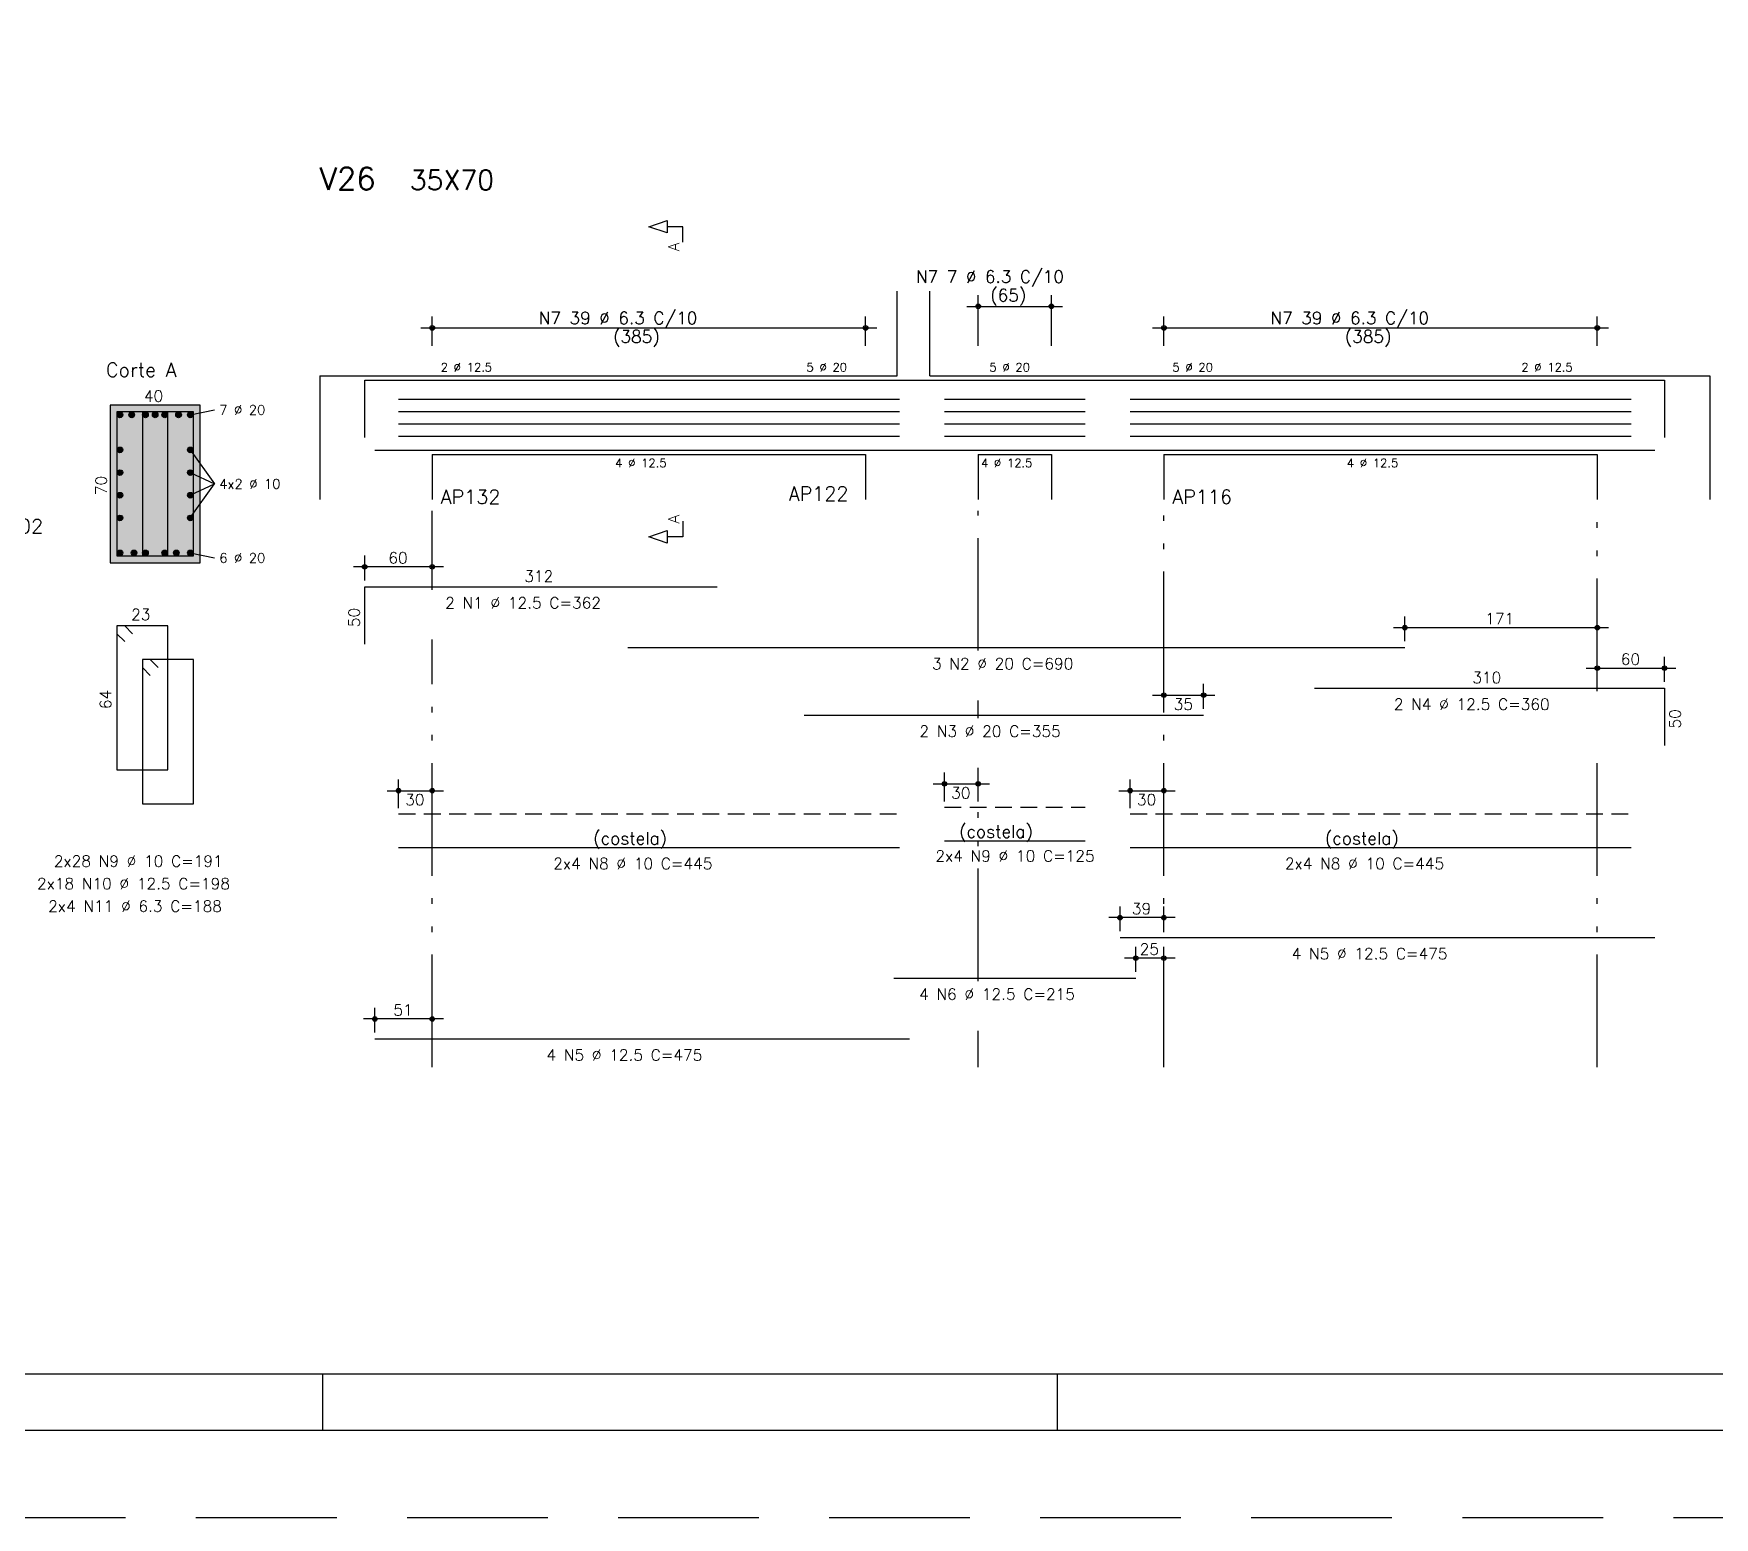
# Model space of a CAD drawing. Extents: x -2.3 to 85.7, y -1.9 to 60.6.
# Drawn here: x 28.58 to 58.45, y -1.9 to 24.45 of the extents above; entities that cross this region are included whole.
import ezdxf

# ---------------------------------------------------------------- set-up
doc = ezdxf.new("R2010")
doc.units = 0
doc.header["$MEASUREMENT"] = 0
for name, pattern in [('ESTILO_TQS_0001', [0.45, 0.3, -0.15]), ('ESTILO_TQS_0004', [3.3, 2, -0.4, 0.05, -0.4, 0.05, -0.4]), ('HIDDEN', [0.375, 0.25, -0.125])]:
    doc.linetypes.add(name, pattern=pattern)
doc.layers.get('0').update_dxf_attribs({"linetype": 'CONTINUOUS'})
doc.layers.get('Defpoints').update_dxf_attribs({"linetype": 'CONTINUOUS'})
for name, color, linetype in [('ARQ_FOLHA', 7, 'CONTINUOUS'), ('PENA_01', 1, 'CONTINUOUS'), ('PENA_02', 2, 'CONTINUOUS'), ('PENA_03', 3, 'CONTINUOUS'), ('PENA_04', 4, 'CONTINUOUS'), ('PENA_05', 5, 'CONTINUOUS'), ('PENA_06', 6, 'CONTINUOUS'), ('PENA_10', 253, 'CONTINUOUS')]:
    doc.layers.add(name, color=color, linetype=linetype)
doc.styles.get("Standard").update_dxf_attribs({"font": 'ROMANS.SHX'})

# ---------------------------------------------------------------- blocks, each defined once
blk = doc.blocks.new('FOLHA A1 - 841 X 594')
at = {"layer": 'ARQ_FOLHA', "color": 1}
for p, q in [((-500.5, 10), (-500.5, 0)), ((-370, 10), (-370, 0))]:
    blk.add_line(p, q, dxfattribs=at)
for points in [[(-841, 0), (0, 0), (0, 594), (-841, 594)], [(-816, 10), (-10, 10), (-10, 584), (-816, 584)]]:
    blk.add_lwpolyline(points, close=True, dxfattribs=at)
at = {"layer": 'Defpoints', "color": 8, "linetype": 'HIDDEN', "ltscale": 100}
blk.add_lwpolyline([(-860.5, 609.5), (-860.5, -15.5), (19.5, -15.5), (19.5, 609.5)], close=True, dxfattribs=at)
blk = doc.blocks.new('*U23')
blk.add_blockref('FOLHA A1 - 841 X 594', (0, 0))

msp = doc.modelspace()

# ---------------------------------------------------------------- linework, layer by layer
at = {"layer": 'PENA_01', "linetype": 'Continuous'}
for p, q in [((45.366, 18.902), (45.366, 19.804)), ((46.666, 18.902), (46.666, 19.804)), ((35.666, 18.902), (35.666, 19.422)), ((43.366, 18.902), (43.366, 19.422)), ((45.166, 19.604), (46.866, 19.604)), ((48.666, 18.902), (48.666, 19.422)), ((56.366, 18.902), (56.366, 19.422)), ((35.466, 19.222), (43.566, 19.222)), ((48.466, 19.222), (56.566, 19.222)), ((31.368, 17.675), (31.798, 17.765)), ((31.368, 17.054), (31.798, 16.45)), ((31.368, 16.651), (31.798, 16.45)), ((31.368, 15.846), (31.798, 16.45)), ((31.368, 16.249), (31.798, 16.45)), ((31.368, 15.225), (31.798, 15.135)), ((35.866, 14.977), (34.266, 14.977)), ((56.566, 13.897), (52.745, 13.897)), ((56.166, 13.177), (57.761, 13.177)), ((48.466, 12.697), (49.572, 12.697)), ((44.566, 11.122), (45.566, 11.122)), ((34.866, 11.002), (35.866, 11.002)), ((47.866, 11.002), (48.866, 11.002)), ((48.866, 8.747), (47.686, 8.747)), ((48.866, 8.027), (47.966, 8.027)), ((35.866, 6.947), (34.446, 6.947))]:
    msp.add_line(p, q, dxfattribs=at)
at = {"layer": 'PENA_01', "linetype": 'ESTILO_TQS_0004'}
for p, q in [((35.666, 14.569), (35.666, 15.972)), ((45.366, 13.489), (45.366, 15.972)), ((48.666, 6.092), (48.666, 15.972)), ((56.366, 12.769), (56.366, 15.972)), ((35.666, 6.092), (35.666, 13.685)), ((45.366, 12.289), (45.366, 12.605)), ((56.366, 6.092), (56.366, 11.885)), ((45.366, 7.619), (45.366, 11.405)), ((45.366, 6.092), (45.366, 6.735))]:
    msp.add_line(p, q, dxfattribs=at)
at = {"layer": 'PENA_02', "linetype": 'Continuous'}
for centre, radius in [((45.366, 19.604), 0.0416), ((45.366, 19.604), 0.0208), ((46.666, 19.604), 0.0416), ((46.666, 19.604), 0.0208), ((35.666, 19.222), 0.0416), ((35.666, 19.222), 0.0208), ((43.366, 19.222), 0.0416), ((43.366, 19.222), 0.0208), ((48.666, 19.222), 0.0416), ((48.666, 19.222), 0.0208), ((56.366, 19.222), 0.0416), ((56.366, 19.222), 0.0208), ((34.466, 14.977), 0.04), ((34.466, 14.977), 0.02), ((35.666, 14.977), 0.04), ((35.666, 14.977), 0.02), ((52.946, 13.897), 0.04), ((52.946, 13.897), 0.02), ((56.366, 13.897), 0.04), ((56.366, 13.897), 0.02), ((56.366, 13.177), 0.04), ((56.366, 13.177), 0.02), ((57.561, 13.177), 0.04), ((57.561, 13.177), 0.02), ((48.666, 12.697), 0.04), ((48.666, 12.697), 0.02), ((49.372, 12.697), 0.04), ((49.372, 12.697), 0.02), ((44.766, 11.122), 0.04), ((44.766, 11.122), 0.02), ((45.366, 11.122), 0.04), ((45.366, 11.122), 0.02), ((35.066, 11.002), 0.04), ((35.066, 11.002), 0.02), ((35.666, 11.002), 0.04), ((35.666, 11.002), 0.02), ((48.066, 11.002), 0.04), ((48.066, 11.002), 0.02), ((48.666, 11.002), 0.04), ((48.666, 11.002), 0.02), ((47.886, 8.747), 0.04), ((47.886, 8.747), 0.02), ((48.666, 8.747), 0.04), ((48.666, 8.747), 0.02), ((48.166, 8.027), 0.04), ((48.666, 8.027), 0.04), ((48.166, 8.027), 0.02), ((48.666, 8.027), 0.02), ((34.646, 6.947), 0.04), ((34.646, 6.947), 0.02), ((35.666, 6.947), 0.04), ((35.666, 6.947), 0.02)]:
    msp.add_circle(centre, radius, dxfattribs=at)
at = {"layer": 'PENA_03', "linetype": 'Continuous'}
for p, q in [((43.926, 18.372), (43.926, 19.872)), ((44.506, 18.372), (44.506, 19.872)), ((33.666, 18.372), (33.666, 16.972)), ((33.666, 18.372), (35.666, 18.372)), ((35.666, 18.372), (43.366, 18.372)), ((43.366, 18.372), (43.926, 18.372)), ((44.506, 18.372), (45.366, 18.372)), ((45.366, 18.372), (46.666, 18.372)), ((46.666, 18.372), (48.666, 18.372)), ((48.666, 18.372), (56.366, 18.372)), ((56.366, 18.372), (58.366, 18.372)), ((58.366, 18.372), (58.366, 16.972)), ((31.543, 17.85), (29.943, 17.85)), ((29.943, 17.85), (29.943, 15.05)), ((31.543, 15.05), (31.543, 17.85)), ((33.666, 16.972), (33.666, 16.172)), ((35.666, 16.972), (43.366, 16.972)), ((35.666, 16.972), (35.666, 16.172)), ((43.366, 16.972), (43.366, 16.172)), ((45.366, 16.972), (46.666, 16.972)), ((45.366, 16.972), (45.366, 16.172)), ((46.666, 16.972), (46.666, 16.172)), ((48.666, 16.972), (56.366, 16.972)), ((48.666, 16.972), (48.666, 16.172)), ((56.366, 16.972), (56.366, 16.172)), ((58.366, 16.972), (58.366, 16.172)), ((29.943, 15.05), (31.543, 15.05)), ((34.466, 14.737), (34.466, 15.177)), ((35.666, 14.737), (35.666, 15.177)), ((52.946, 13.657), (52.946, 14.097)), ((56.366, 13.657), (56.366, 14.097)), ((56.366, 12.937), (56.366, 13.377)), ((57.561, 12.937), (57.561, 13.377)), ((48.666, 12.457), (48.666, 12.897)), ((49.372, 12.457), (49.372, 12.897)), ((35.066, 10.692), (35.066, 11.202)), ((35.666, 10.692), (35.666, 11.202)), ((44.766, 10.812), (44.766, 11.322)), ((45.366, 10.812), (45.366, 11.322)), ((48.066, 10.692), (48.066, 11.202)), ((48.666, 10.692), (48.666, 11.202)), ((47.886, 8.507), (47.886, 8.947)), ((48.666, 8.507), (48.666, 8.947)), ((48.166, 7.787), (48.166, 8.227)), ((48.666, 7.787), (48.666, 8.227)), ((34.646, 6.707), (34.646, 7.147)), ((35.666, 6.707), (35.666, 7.147))]:
    msp.add_line(p, q, dxfattribs=at)
for points in [[(40.116, 20.742), (40.116, 21.019), (39.839, 21.019), (39.839, 20.908), (39.516, 21.019), (39.839, 21.13), (39.839, 21.019)], [(40.116, 15.787), (40.116, 15.51), (39.839, 15.51), (39.839, 15.4), (39.516, 15.51), (39.839, 15.621), (39.839, 15.51)]]:
    msp.add_lwpolyline(points, dxfattribs=at)
for centre in [(30.118, 17.675), (30.326, 17.675), (30.571, 17.675), (30.743, 17.675), (30.914, 17.675), (31.159, 17.675), (31.368, 17.675), (30.118, 17.054), (31.368, 17.054), (30.118, 16.651), (31.368, 16.651), (30.118, 16.249), (31.368, 16.249), (30.118, 15.846), (31.368, 15.846), (30.118, 15.225), (30.368, 15.225), (30.571, 15.225), (30.914, 15.225), (31.118, 15.225), (31.368, 15.225)]:
    msp.add_circle(centre, 0.05, dxfattribs=at)
for points in [[(30.168, 17.675), (30.093, 17.718), (30.071, 17.692)], [(30.168, 17.675), (30.071, 17.692), (30.071, 17.658)], [(30.168, 17.675), (30.071, 17.658), (30.093, 17.632)], [(30.168, 17.675), (30.126, 17.724), (30.093, 17.718)], [(30.168, 17.675), (30.093, 17.632), (30.126, 17.626)], [(30.168, 17.675), (30.156, 17.707), (30.126, 17.724)], [(30.168, 17.675), (30.126, 17.626), (30.156, 17.643)], [(30.168, 17.675), (30.156, 17.643), (30.168, 17.675)], [(30.376, 17.675), (30.301, 17.718), (30.279, 17.692)], [(30.376, 17.675), (30.279, 17.692), (30.279, 17.658)], [(30.376, 17.675), (30.279, 17.658), (30.301, 17.632)], [(30.376, 17.675), (30.335, 17.724), (30.301, 17.718)], [(30.376, 17.675), (30.301, 17.632), (30.335, 17.626)], [(30.376, 17.675), (30.364, 17.707), (30.335, 17.724)], [(30.376, 17.675), (30.335, 17.626), (30.364, 17.643)], [(30.376, 17.675), (30.364, 17.643), (30.376, 17.675)], [(30.621, 17.675), (30.546, 17.718), (30.524, 17.692)], [(30.621, 17.675), (30.524, 17.692), (30.524, 17.658)], [(30.621, 17.675), (30.524, 17.658), (30.546, 17.632)], [(30.621, 17.675), (30.58, 17.724), (30.546, 17.718)], [(30.621, 17.675), (30.546, 17.632), (30.58, 17.626)], [(30.621, 17.675), (30.609, 17.707), (30.58, 17.724)], [(30.621, 17.675), (30.58, 17.626), (30.609, 17.643)], [(30.621, 17.675), (30.609, 17.643), (30.621, 17.675)], [(30.793, 17.675), (30.718, 17.718), (30.696, 17.692)], [(30.793, 17.675), (30.696, 17.692), (30.696, 17.658)], [(30.793, 17.675), (30.696, 17.658), (30.718, 17.632)], [(30.793, 17.675), (30.751, 17.724), (30.718, 17.718)], [(30.793, 17.675), (30.718, 17.632), (30.751, 17.626)], [(30.793, 17.675), (30.781, 17.707), (30.751, 17.724)], [(30.793, 17.675), (30.751, 17.626), (30.781, 17.643)], [(30.793, 17.675), (30.781, 17.643), (30.793, 17.675)], [(30.964, 17.675), (30.889, 17.718), (30.867, 17.692)], [(30.964, 17.675), (30.867, 17.692), (30.867, 17.658)], [(30.964, 17.675), (30.867, 17.658), (30.889, 17.632)], [(30.964, 17.675), (30.923, 17.724), (30.889, 17.718)], [(30.964, 17.675), (30.889, 17.632), (30.923, 17.626)], [(30.964, 17.675), (30.953, 17.707), (30.923, 17.724)], [(30.964, 17.675), (30.923, 17.626), (30.953, 17.643)], [(30.964, 17.675), (30.953, 17.643), (30.964, 17.675)], [(31.209, 17.675), (31.134, 17.718), (31.112, 17.692)], [(31.209, 17.675), (31.112, 17.692), (31.112, 17.658)], [(31.209, 17.675), (31.112, 17.658), (31.134, 17.632)], [(31.209, 17.675), (31.168, 17.724), (31.134, 17.718)], [(31.209, 17.675), (31.134, 17.632), (31.168, 17.626)], [(31.209, 17.675), (31.198, 17.707), (31.168, 17.724)], [(31.209, 17.675), (31.168, 17.626), (31.198, 17.643)], [(31.209, 17.675), (31.198, 17.643), (31.209, 17.675)], [(31.418, 17.675), (31.343, 17.718), (31.321, 17.692)], [(31.418, 17.675), (31.321, 17.692), (31.321, 17.658)], [(31.418, 17.675), (31.321, 17.658), (31.343, 17.632)], [(31.418, 17.675), (31.376, 17.724), (31.343, 17.718)], [(31.418, 17.675), (31.343, 17.632), (31.376, 17.626)], [(31.418, 17.675), (31.406, 17.707), (31.376, 17.724)], [(31.418, 17.675), (31.376, 17.626), (31.406, 17.643)], [(31.418, 17.675), (31.406, 17.643), (31.418, 17.675)], [(30.168, 17.054), (30.093, 17.097), (30.071, 17.071)], [(30.168, 17.054), (30.071, 17.071), (30.071, 17.037)], [(30.168, 17.054), (30.071, 17.037), (30.093, 17.011)], [(30.168, 17.054), (30.126, 17.103), (30.093, 17.097)], [(30.168, 17.054), (30.093, 17.011), (30.126, 17.005)], [(30.168, 17.054), (30.156, 17.086), (30.126, 17.103)], [(30.168, 17.054), (30.126, 17.005), (30.156, 17.022)], [(30.168, 17.054), (30.156, 17.022), (30.168, 17.054)], [(31.418, 17.054), (31.343, 17.097), (31.321, 17.071)], [(31.418, 17.054), (31.321, 17.071), (31.321, 17.037)], [(31.418, 17.054), (31.321, 17.037), (31.343, 17.011)], [(31.418, 17.054), (31.376, 17.103), (31.343, 17.097)], [(31.418, 17.054), (31.343, 17.011), (31.376, 17.005)], [(31.418, 17.054), (31.406, 17.086), (31.376, 17.103)], [(31.418, 17.054), (31.376, 17.005), (31.406, 17.022)], [(31.418, 17.054), (31.406, 17.022), (31.418, 17.054)], [(30.168, 16.651), (30.093, 16.695), (30.071, 16.668)], [(30.168, 16.651), (30.071, 16.668), (30.071, 16.634)], [(30.168, 16.651), (30.071, 16.634), (30.093, 16.608)], [(30.168, 16.651), (30.126, 16.701), (30.093, 16.695)], [(30.168, 16.651), (30.093, 16.608), (30.126, 16.602)], [(30.168, 16.651), (30.156, 16.683), (30.126, 16.701)], [(30.168, 16.651), (30.126, 16.602), (30.156, 16.619)], [(30.168, 16.651), (30.156, 16.619), (30.168, 16.651)], [(31.418, 16.651), (31.343, 16.695), (31.321, 16.668)], [(31.418, 16.651), (31.321, 16.668), (31.321, 16.634)], [(31.418, 16.651), (31.321, 16.634), (31.343, 16.608)], [(31.418, 16.651), (31.376, 16.701), (31.343, 16.695)], [(31.418, 16.651), (31.343, 16.608), (31.376, 16.602)], [(31.418, 16.651), (31.406, 16.683), (31.376, 16.701)], [(31.418, 16.651), (31.376, 16.602), (31.406, 16.619)], [(31.418, 16.651), (31.406, 16.619), (31.418, 16.651)], [(30.168, 16.249), (30.093, 16.292), (30.071, 16.266)], [(30.168, 16.249), (30.071, 16.266), (30.071, 16.232)], [(30.168, 16.249), (30.071, 16.232), (30.093, 16.205)], [(30.168, 16.249), (30.126, 16.298), (30.093, 16.292)], [(30.168, 16.249), (30.093, 16.205), (30.126, 16.199)], [(30.168, 16.249), (30.156, 16.281), (30.126, 16.298)], [(30.168, 16.249), (30.126, 16.199), (30.156, 16.216)], [(30.168, 16.249), (30.156, 16.216), (30.168, 16.249)], [(31.418, 16.249), (31.343, 16.292), (31.321, 16.266)], [(31.418, 16.249), (31.321, 16.266), (31.321, 16.232)], [(31.418, 16.249), (31.321, 16.232), (31.343, 16.205)], [(31.418, 16.249), (31.376, 16.298), (31.343, 16.292)], [(31.418, 16.249), (31.343, 16.205), (31.376, 16.199)], [(31.418, 16.249), (31.406, 16.281), (31.376, 16.298)], [(31.418, 16.249), (31.376, 16.199), (31.406, 16.216)], [(31.418, 16.249), (31.406, 16.216), (31.418, 16.249)], [(30.168, 15.846), (30.093, 15.889), (30.071, 15.863)], [(30.168, 15.846), (30.071, 15.863), (30.071, 15.829)], [(30.168, 15.846), (30.071, 15.829), (30.093, 15.803)], [(30.168, 15.846), (30.126, 15.895), (30.093, 15.889)], [(30.168, 15.846), (30.093, 15.803), (30.126, 15.797)], [(30.168, 15.846), (30.156, 15.878), (30.126, 15.895)], [(30.168, 15.846), (30.126, 15.797), (30.156, 15.814)], [(30.168, 15.846), (30.156, 15.814), (30.168, 15.846)], [(31.418, 15.846), (31.343, 15.889), (31.321, 15.863)], [(31.418, 15.846), (31.321, 15.863), (31.321, 15.829)], [(31.418, 15.846), (31.321, 15.829), (31.343, 15.803)], [(31.418, 15.846), (31.376, 15.895), (31.343, 15.889)], [(31.418, 15.846), (31.343, 15.803), (31.376, 15.797)], [(31.418, 15.846), (31.406, 15.878), (31.376, 15.895)], [(31.418, 15.846), (31.376, 15.797), (31.406, 15.814)], [(31.418, 15.846), (31.406, 15.814), (31.418, 15.846)], [(30.168, 15.225), (30.093, 15.268), (30.071, 15.242)], [(30.168, 15.225), (30.071, 15.242), (30.071, 15.208)], [(30.168, 15.225), (30.126, 15.274), (30.093, 15.268)], [(30.168, 15.225), (30.156, 15.257), (30.126, 15.274)], [(30.418, 15.225), (30.343, 15.268), (30.321, 15.242)], [(30.418, 15.225), (30.321, 15.242), (30.321, 15.208)], [(30.418, 15.225), (30.376, 15.274), (30.343, 15.268)], [(30.418, 15.225), (30.406, 15.257), (30.376, 15.274)], [(30.621, 15.225), (30.546, 15.268), (30.524, 15.242)], [(30.621, 15.225), (30.524, 15.242), (30.524, 15.208)], [(30.621, 15.225), (30.58, 15.274), (30.546, 15.268)], [(30.621, 15.225), (30.609, 15.257), (30.58, 15.274)], [(30.964, 15.225), (30.889, 15.268), (30.867, 15.242)], [(30.964, 15.225), (30.867, 15.242), (30.867, 15.208)], [(30.964, 15.225), (30.923, 15.274), (30.889, 15.268)], [(30.964, 15.225), (30.953, 15.257), (30.923, 15.274)], [(31.168, 15.225), (31.093, 15.268), (31.071, 15.242)], [(31.168, 15.225), (31.071, 15.242), (31.071, 15.208)], [(31.168, 15.225), (31.126, 15.274), (31.093, 15.268)], [(31.168, 15.225), (31.156, 15.257), (31.126, 15.274)], [(31.418, 15.225), (31.343, 15.268), (31.321, 15.242)], [(31.418, 15.225), (31.321, 15.242), (31.321, 15.208)], [(31.418, 15.225), (31.376, 15.274), (31.343, 15.268)], [(31.418, 15.225), (31.406, 15.257), (31.376, 15.274)], [(30.168, 15.225), (30.071, 15.208), (30.093, 15.182)], [(30.168, 15.225), (30.093, 15.182), (30.126, 15.176)], [(30.168, 15.225), (30.126, 15.176), (30.156, 15.193)], [(30.168, 15.225), (30.156, 15.193), (30.168, 15.225)], [(30.418, 15.225), (30.321, 15.208), (30.343, 15.182)], [(30.418, 15.225), (30.343, 15.182), (30.376, 15.176)], [(30.418, 15.225), (30.376, 15.176), (30.406, 15.193)], [(30.418, 15.225), (30.406, 15.193), (30.418, 15.225)], [(30.621, 15.225), (30.524, 15.208), (30.546, 15.182)], [(30.621, 15.225), (30.546, 15.182), (30.58, 15.176)], [(30.621, 15.225), (30.58, 15.176), (30.609, 15.193)], [(30.621, 15.225), (30.609, 15.193), (30.621, 15.225)], [(30.964, 15.225), (30.867, 15.208), (30.889, 15.182)], [(30.964, 15.225), (30.889, 15.182), (30.923, 15.176)], [(30.964, 15.225), (30.923, 15.176), (30.953, 15.193)], [(30.964, 15.225), (30.953, 15.193), (30.964, 15.225)], [(31.168, 15.225), (31.071, 15.208), (31.093, 15.182)], [(31.168, 15.225), (31.093, 15.182), (31.126, 15.176)], [(31.168, 15.225), (31.126, 15.176), (31.156, 15.193)], [(31.168, 15.225), (31.156, 15.193), (31.168, 15.225)], [(31.418, 15.225), (31.321, 15.208), (31.343, 15.182)], [(31.418, 15.225), (31.343, 15.182), (31.376, 15.176)], [(31.418, 15.225), (31.376, 15.176), (31.406, 15.193)], [(31.418, 15.225), (31.406, 15.193), (31.418, 15.225)]]:
    msp.add_solid(points, dxfattribs=at)
at = {"layer": 'PENA_04', "linetype": 'Continuous'}
for p, q in [((34.466, 17.272), (34.466, 18.292)), ((34.466, 18.292), (40.726, 18.292)), ((39.144, 18.292), (52.944, 18.292)), ((42.272, 18.292), (49.372, 18.292)), ((51.341, 18.292), (57.561, 18.292)), ((57.561, 18.292), (57.561, 17.272)), ((35.066, 17.956), (43.966, 17.956)), ((44.766, 17.956), (47.266, 17.956)), ((48.066, 17.956), (56.966, 17.956)), ((35.066, 17.736), (43.966, 17.736)), ((44.766, 17.736), (47.266, 17.736)), ((48.066, 17.736), (56.966, 17.736)), ((35.066, 17.516), (43.966, 17.516)), ((44.766, 17.516), (47.266, 17.516)), ((48.066, 17.516), (56.966, 17.516)), ((34.646, 17.052), (44.146, 17.052)), ((35.066, 17.297), (43.966, 17.297)), ((43.866, 17.052), (48.166, 17.052)), ((44.766, 17.297), (47.266, 17.297)), ((47.886, 17.052), (57.386, 17.052)), ((48.066, 17.297), (56.966, 17.297))]:
    msp.add_line(p, q, dxfattribs=at)
for points in [[(30.063, 17.73), (30.063, 15.17), (30.969, 15.17), (30.969, 17.73), (30.063, 17.73)], [(30.516, 17.73), (30.516, 15.17), (31.423, 15.17), (31.423, 17.73), (30.516, 17.73)]]:
    msp.add_lwpolyline(points, dxfattribs=at)
at = {"layer": 'PENA_05', "linetype": 'Continuous'}
for p, q in [((34.466, 13.602), (34.466, 14.622)), ((34.466, 14.622), (40.726, 14.622)), ((30.203, 13.93), (30.063, 13.93)), ((30.063, 13.93), (30.063, 11.37)), ((30.969, 13.93), (30.063, 13.93)), ((30.063, 13.93), (30.063, 13.79)), ((30.063, 13.79), (30.203, 13.65)), ((30.343, 13.79), (30.203, 13.93)), ((30.969, 11.37), (30.969, 13.93)), ((39.144, 13.542), (52.944, 13.542)), ((30.656, 13.33), (30.516, 13.33)), ((30.516, 13.33), (30.516, 10.77)), ((31.423, 13.33), (30.516, 13.33)), ((30.516, 13.33), (30.516, 13.19)), ((30.516, 13.19), (30.656, 13.05)), ((30.796, 13.19), (30.656, 13.33)), ((31.423, 10.77), (31.423, 13.33)), ((51.341, 12.822), (57.561, 12.822)), ((57.561, 12.822), (57.561, 11.802)), ((42.272, 12.342), (49.372, 12.342)), ((30.063, 11.37), (30.969, 11.37)), ((30.516, 10.77), (31.423, 10.77)), ((35.066, 9.992), (43.966, 9.992)), ((44.766, 10.112), (47.266, 10.112)), ((48.066, 9.992), (56.966, 9.992)), ((47.886, 8.392), (57.386, 8.392)), ((43.866, 7.672), (48.166, 7.672)), ((34.646, 6.592), (44.146, 6.592))]:
    msp.add_line(p, q, dxfattribs=at)
at = {"layer": 'PENA_06', "linetype": 'ESTILO_TQS_0001'}
for p, q in [((35.066, 10.592), (43.966, 10.592)), ((44.766, 10.712), (47.266, 10.712)), ((48.066, 10.592), (56.966, 10.592))]:
    msp.add_line(p, q, dxfattribs=at)
at = {"layer": 'PENA_10', "linetype": 'Continuous'}
for points in [[(31.543, 15.05), (31.543, 17.85), (29.943, 17.85)], [(31.543, 15.05), (29.943, 17.85), (29.943, 15.05)], [(31.543, 15.05), (29.943, 15.05), (31.543, 15.05)]]:
    msp.add_solid(points, dxfattribs=at)

# ---------------------------------------------------------------- block references
at = {"xscale": 0.09999999999999938, "yscale": 0.09999999999999938, "zscale": 0.09999999999999938}
msp.add_blockref('*U23', (83.768, -0.354), dxfattribs=at)

# ---------------------------------------------------------------- texts
at = {"layer": 'PENA_01', "linetype": 'Continuous'}
msp.add_text('35X70', height=0.35, dxfattribs=at).set_placement((35.266, 21.672))
at = {"layer": 'PENA_02', "linetype": 'Continuous'}
for s, p in [('AP132', (35.816, 16.097)), ('AP122', (42, 16.152)), ('AP116', (48.816, 16.097)), ('AP102', (27.693, 15.575))]:
    msp.add_text(s, height=0.25, dxfattribs=at).set_placement(p)
at = {"layer": 'PENA_02', "linetype": 'ESTILO_TQS_0004'}
for p in [(38.526, 10.047), (45.026, 10.167), (51.526, 10.047)]:
    msp.add_text('(costela)', height=0.22, dxfattribs=at).set_placement(p)
at = {"layer": 'PENA_03', "linetype": 'Continuous'}
for s, p in [('A', (40.056, 20.582)), ('70', (29.883, 16.25)), ('A', (40.056, 15.747)), ('50', (34.378, 13.906)), ('64', (29.963, 12.45)), ('50', (57.848, 12.106))]:
    msp.add_text(s, height=0.2, rotation=90, dxfattribs=at).set_placement(p)
for s, height, p in [('N7 7 %%c 6.3 C/10', 0.22, (44.26, 20.022)), ('(65)', 0.22, (45.58, 19.692)), ('N7 39 %%c 6.3 C/10', 0.22, (37.558, 19.288)), ('N7 39 %%c 6.3 C/10', 0.22, (50.558, 19.288)), ('(385)', 0.22, (38.878, 18.958)), ('(385)', 0.22, (51.878, 18.958)), ('Corte A', 0.25, (29.868, 18.35)), ('2 %%c 12.5', 0.15, (35.816, 18.447)), ('5 %%c 20', 0.15, (42.316, 18.447)), ('5 %%c 20', 0.15, (45.566, 18.447)), ('5 %%c 20', 0.15, (48.816, 18.447)), ('2 %%c 12.5', 0.15, (55.016, 18.447)), ('40', 0.2, (30.543, 17.91)), ('7 %%c 20', 0.17, (31.883, 17.68)), ('4 %%c 12.5', 0.15, (38.916, 16.747)), ('4 %%c 12.5', 0.15, (45.416, 16.747)), ('4 %%c 12.5', 0.15, (51.916, 16.747)), ('4x2 %%c 10', 0.17, (31.883, 16.365)), ('60', 0.2, (34.886, 15.037)), ('6 %%c 20', 0.17, (31.883, 15.05)), ('312', 0.2, (37.302, 14.71)), ('2 N1 %%c 12.5 C=362', 0.2, (35.896, 14.237)), ('23', 0.2, (30.316, 14.03)), ('171', 0.2, (54.376, 13.957)), ('3 N2 %%c 20 C=690', 0.2, (44.545, 13.157)), ('60', 0.2, (56.783, 13.237)), ('310', 0.2, (54.145, 12.91)), ('35', 0.2, (48.839, 12.437)), ('2 N4 %%c 12.5 C=360', 0.2, (52.751, 12.437)), ('2 N3 %%c 20 C=355', 0.2, (44.322, 11.957)), ('30', 0.2, (44.886, 10.862)), ('30', 0.2, (35.186, 10.742)), ('30', 0.2, (48.186, 10.742)), ('2x4 N9 %%c 10 C=125', 0.2, (44.606, 9.742)), ('2x28 N9 %%c 10 C=191', 0.2, (28.943, 9.65)), ('2x4 N8 %%c 10 C=445', 0.2, (37.816, 9.607)), ('2x4 N8 %%c 10 C=445', 0.2, (50.816, 9.607)), ('2x18 N10 %%c 12.5 C=198', 0.2, (28.643, 9.25)), ('2x4 N11 %%c 6.3 C=188', 0.2, (28.843, 8.85)), ('39', 0.2, (48.096, 8.807)), ('25', 0.2, (48.236, 8.087)), ('4 N5 %%c 12.5 C=475', 0.2, (50.936, 8.007)), ('4 N6 %%c 12.5 C=215', 0.2, (44.316, 7.287)), ('51', 0.2, (34.976, 7.007)), ('4 N5 %%c 12.5 C=475', 0.2, (37.696, 6.207))]:
    msp.add_text(s, height=height, dxfattribs=at).set_placement(p)
at = {"layer": 'PENA_06', "linetype": 'Continuous'}
msp.add_text('V26', height=0.4, dxfattribs=at).set_placement((33.666, 21.672))

doc.saveas('drawing.dxf')
